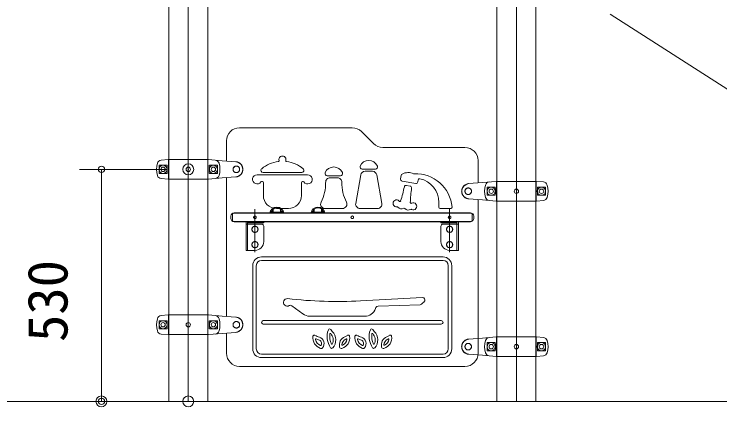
# Model space of a CAD drawing. Units: millimetres on the paper, scale 1:50. Extents: x 0 to 420, y -148 to 446.
# Drawn here: x 142.41 to 174.68, y 203.35 to 221.3 of the extents above; entities that cross this region are included whole.
import ezdxf
from ezdxf.enums import TextEntityAlignment as Align

# ---------------------------------------------------------------- set-up
doc = ezdxf.new("R2010")
doc.units = ezdxf.units.MM
doc.header["$PDMODE"] = 32
doc.header["$PDSIZE"] = 0.5
for name, pattern in [('USER1', [50.8, 31.75, -6.35, 6.35, -6.35]), ('USER2', [19.05, 12.7, -6.35]), ('USER3', [63.5, 31.75, -6.35, 6.35, -6.35, 6.35, -6.35])]:
    doc.linetypes.add(name, pattern=pattern)
doc.layers.add('LY_1', color=7, linetype='Continuous', lineweight=9)
doc.styles.add('ＭＳ ゴシック', font='')
doc.styles.get('ＭＳ ゴシック').set_extended_font_data('MS Gothic')

# ---------------------------------------------------------------- blocks, each defined once
blk = doc.blocks.new('-000-_DOTSMALL')
at = {"color": 7, "linetype": 'Continuous', "lineweight": 9}
blk.add_circle((0, 0), 0.0625, dxfattribs=at)
blk.add_circle((0, 0), 0.0625, dxfattribs=at)

msp = doc.modelspace()

# ---------------------------------------------------------------- linework, layer by layer
at = {"layer": 'LY_1', "linetype": 'USER1', "lineweight": 18}
for p, q in [((150.371, 203.605), (150.371, 243.605)), ((165.371, 203.605), (165.371, 243.605)), ((153.421, 210.424), (153.421, 212.382)), ((162.321, 210.424), (162.321, 212.382))]:
    msp.add_line(p, q, dxfattribs=at)
at = {"layer": 'LY_1'}
for p, q in [((149.481, 203.605), (149.481, 243.185)), ((151.261, 203.605), (151.261, 243.185)), ((164.481, 203.605), (164.481, 243.185)), ((166.261, 203.605), (166.261, 243.185)), ((169.659, 221.29), (189.173, 208.818)), ((152.721, 216.105), (157.871, 216.105)), ((158.295, 215.929), (158.843, 215.38)), ((152.121, 214.585), (152.121, 215.505)), ((159.268, 215.205), (163.021, 215.205)), ((149.451, 214.655), (149.135, 214.627)), ((149.451, 214.655), (151.291, 214.655)), ((151.291, 214.655), (151.921, 214.599)), ((151.921, 214.599), (152.551, 214.553)), ((163.621, 213.585), (163.621, 214.605)), ((155.831, 213.958), (153.521, 213.958)), ((155.56, 214.058), (153.792, 214.058)), ((157.325, 213.915), (156.725, 213.915)), ((158.257, 213.949), (158.028, 212.649)), ((158.925, 214.215), (158.325, 214.215)), ((158.795, 214.115), (158.454, 214.115)), ((158.992, 213.949), (159.222, 212.649)), ((160.079, 213.767), (160.108, 213.931)), ((149.451, 213.755), (149.135, 213.782)), ((149.451, 213.755), (151.291, 213.755)), ((151.291, 213.755), (151.921, 213.81)), ((151.921, 213.81), (152.551, 213.856)), ((152.121, 207.485), (152.121, 213.824)), ((153.805, 213.015), (153.805, 213.595)), ((155.548, 213.015), (155.548, 213.595)), ((157.195, 213.815), (156.854, 213.815)), ((160.145, 213.672), (160.772, 213.561)), ((160.867, 213.628), (160.885, 213.729)), ((163.821, 213.599), (163.19, 213.553)), ((164.451, 213.655), (163.821, 213.599)), ((166.291, 213.655), (164.45, 213.655)), ((166.291, 213.655), (166.606, 213.627)), ((160.345, 213.474), (160.516, 213.444)), ((161.825, 212.475), (161.825, 212.696)), ((163.821, 212.81), (163.19, 212.856)), ((163.621, 205.805), (163.621, 212.824)), ((164.451, 212.755), (163.821, 212.81)), ((166.291, 212.755), (164.45, 212.755)), ((166.291, 212.755), (166.606, 212.782)), ((154.175, 212.205), (154.175, 212.301)), ((154.215, 212.255), (154.215, 212.41)), ((154.251, 212.255), (154.251, 212.393)), ((154.948, 212.415), (154.405, 212.415)), ((154.591, 212.255), (154.591, 212.393)), ((154.627, 212.255), (154.627, 212.41)), ((154.667, 212.205), (154.667, 212.301)), ((156.055, 212.205), (156.055, 212.301)), ((156.095, 212.255), (156.095, 212.41)), ((156.131, 212.255), (156.131, 212.393)), ((156.471, 212.255), (156.471, 212.393)), ((156.507, 212.255), (156.507, 212.41)), ((156.547, 212.205), (156.547, 212.301)), ((157.425, 212.415), (156.625, 212.415)), ((159.025, 212.415), (158.225, 212.415)), ((161.885, 212.415), (162.37, 212.415)), ((152.321, 211.967), (152.321, 212.063)), ((152.391, 212.145), (152.391, 211.885)), ((152.451, 212.205), (157.871, 212.205)), ((152.473, 212.215), (163.269, 212.215)), ((154.627, 212.255), (154.215, 212.255)), ((154.338, 212.205), (154.338, 212.255)), ((154.504, 212.205), (154.504, 212.255)), ((156.507, 212.255), (156.095, 212.255)), ((156.218, 212.205), (156.218, 212.255)), ((156.384, 212.205), (156.384, 212.255)), ((163.291, 212.205), (157.871, 212.205)), ((163.351, 212.145), (163.351, 211.885)), ((163.421, 211.967), (163.421, 212.063)), ((152.451, 211.825), (157.871, 211.825)), ((152.473, 211.815), (163.269, 211.815)), ((153.021, 210.505), (153.021, 211.825)), ((153.085, 211.761), (153.821, 211.761)), ((153.085, 210.505), (153.085, 211.761)), ((153.085, 211.705), (153.721, 211.705)), ((153.821, 211.761), (153.821, 211.825)), ((163.291, 211.825), (157.871, 211.825)), ((161.921, 211.761), (161.921, 211.825)), ((162.657, 211.761), (161.921, 211.761)), ((162.657, 211.705), (162.021, 211.705)), ((162.657, 210.505), (162.657, 211.761)), ((162.721, 210.505), (162.721, 211.825)), ((153.821, 210.905), (153.821, 211.605)), ((161.921, 210.905), (161.921, 211.605)), ((153.021, 210.505), (153.421, 210.505)), ((162.721, 210.505), (162.321, 210.505)), ((153.721, 210.205), (162.021, 210.205)), ((153.721, 210.045), (162.021, 210.045)), ((153.321, 206.005), (153.321, 209.805)), ((153.481, 206.005), (153.481, 209.805)), ((162.261, 206.005), (162.261, 209.805)), ((162.421, 206.005), (162.421, 209.805)), ((161.076, 208.357), (158.246, 208.2)), ((155.614, 207.599), (155.107, 207.975)), ((158.952, 207.887), (158.935, 207.841)), ((160.968, 208.022), (159.051, 207.958)), ((149.451, 207.555), (149.135, 207.527)), ((149.451, 207.555), (151.291, 207.555)), ((151.291, 207.555), (151.921, 207.499)), ((151.921, 207.499), (152.551, 207.453)), ((155.931, 207.495), (158.436, 207.495)), ((153.801, 207.295), (161.941, 207.295)), ((153.801, 207.135), (161.941, 207.135)), ((149.451, 206.655), (149.135, 206.682)), ((149.451, 206.655), (151.291, 206.655)), ((151.291, 206.655), (151.921, 206.71)), ((151.921, 206.71), (152.551, 206.756)), ((152.121, 205.805), (152.121, 206.724)), ((163.821, 206.499), (163.19, 206.453)), ((164.451, 206.555), (163.821, 206.499)), ((166.291, 206.555), (164.45, 206.555)), ((166.291, 206.555), (166.606, 206.527)), ((153.721, 205.765), (162.021, 205.765)), ((153.721, 205.605), (162.021, 205.605)), ((163.821, 205.71), (163.19, 205.756)), ((164.451, 205.655), (163.821, 205.71)), ((166.291, 205.655), (164.45, 205.655)), ((166.291, 205.655), (166.606, 205.682)), ((163.021, 205.205), (152.721, 205.205)), ((206.94, 203.605), (118.573, 203.605))]:
    msp.add_line(p, q, dxfattribs=at)
at = {"layer": 'LY_1', "linetype": 'USER2', "lineweight": 18}
for p, q in [((149.471, 214.635), (149.471, 213.775)), ((151.271, 214.635), (151.271, 213.775)), ((151.921, 214.599), (152.551, 214.553)), ((151.921, 213.81), (152.551, 213.856)), ((163.821, 213.599), (163.19, 213.553)), ((164.471, 213.635), (164.471, 212.775)), ((166.271, 213.635), (166.271, 212.775)), ((163.821, 212.81), (163.19, 212.856)), ((153.085, 211.705), (153.021, 211.705)), ((153.085, 211.761), (153.085, 211.825)), ((162.657, 211.761), (162.657, 211.825)), ((162.657, 211.705), (162.721, 211.705)), ((149.471, 207.535), (149.471, 206.675)), ((151.271, 207.535), (151.271, 206.675)), ((151.921, 207.499), (152.551, 207.453)), ((151.921, 206.71), (152.551, 206.756)), ((163.821, 206.499), (163.19, 206.453)), ((164.471, 206.535), (164.471, 205.675)), ((166.271, 206.535), (166.271, 205.675)), ((163.821, 205.71), (163.19, 205.756))]:
    msp.add_line(p, q, dxfattribs=at)
at = {"layer": 'LY_1', "lineweight": 18}
for p, q in [((149.036, 214.02), (149.036, 214.389)), ((149.405, 214.389), (149.036, 214.389)), ((151.336, 214.389), (151.705, 214.389)), ((151.705, 214.02), (151.705, 214.389)), ((149.371, 214.205), (145.404, 214.205)), ((146.404, 214.205), (146.404, 203.605)), ((149.405, 214.02), (149.036, 214.02)), ((151.336, 214.02), (151.705, 214.02)), ((164.036, 213.02), (164.036, 213.389)), ((164.405, 213.389), (164.036, 213.389)), ((166.336, 213.389), (166.705, 213.389)), ((166.705, 213.02), (166.705, 213.389)), ((164.405, 213.02), (164.036, 213.02)), ((166.336, 213.02), (166.705, 213.02)), ((149.036, 206.92), (149.036, 207.289)), ((149.405, 207.289), (149.036, 207.289)), ((151.336, 207.289), (151.705, 207.289)), ((151.705, 206.92), (151.705, 207.289)), ((149.405, 206.92), (149.036, 206.92)), ((151.336, 206.92), (151.705, 206.92)), ((164.036, 205.92), (164.036, 206.289)), ((164.405, 206.289), (164.036, 206.289)), ((166.336, 206.289), (166.705, 206.289)), ((166.705, 205.92), (166.705, 206.289)), ((164.405, 205.92), (164.036, 205.92)), ((166.336, 205.92), (166.705, 205.92))]:
    msp.add_line(p, q, dxfattribs=at)
at = {"layer": 'LY_1', "linetype": 'USER3', "lineweight": 18}
for p, q in [((152.391, 212.145), (152.391, 211.885)), ((152.451, 212.205), (157.871, 212.205)), ((163.291, 212.205), (157.871, 212.205)), ((163.351, 212.145), (163.351, 211.885)), ((152.451, 211.825), (157.871, 211.825)), ((163.291, 211.825), (157.871, 211.825))]:
    msp.add_line(p, q, dxfattribs=at)
at = {"layer": 'LY_1', "lineweight": 18}
for centre, radius in [((149.221, 214.205), 0.185), ((149.221, 214.205), 0.1), ((150.371, 214.205), 0.1), ((151.521, 214.205), 0.185), ((151.521, 214.205), 0.1), ((164.221, 213.205), 0.185), ((164.221, 213.205), 0.1), ((165.371, 213.205), 0.1), ((166.521, 213.205), 0.185), ((166.521, 213.205), 0.1), ((149.221, 207.105), 0.185), ((149.221, 207.105), 0.1), ((150.371, 207.105), 0.1), ((151.521, 207.105), 0.185), ((151.521, 207.105), 0.1), ((164.221, 206.105), 0.185), ((164.221, 206.105), 0.1), ((165.371, 206.105), 0.1), ((166.521, 206.105), 0.185), ((166.521, 206.105), 0.1)]:
    msp.add_circle(centre, radius, dxfattribs=at)
at = {"layer": 'LY_1', "linetype": 'USER2', "lineweight": 18}
for centre, radius in [((152.571, 214.205), 0.15), ((163.171, 213.205), 0.15), ((153.421, 212.015), 0.06), ((157.871, 212.015), 0.06), ((162.321, 212.015), 0.06), ((153.421, 211.465), 0.14), ((162.321, 211.465), 0.14), ((153.421, 210.765), 0.14), ((162.321, 210.765), 0.14), ((152.571, 207.105), 0.15), ((163.171, 206.105), 0.15)]:
    msp.add_circle(centre, radius, dxfattribs=at)
at = {"layer": 'LY_1'}
for centre, radius in [((152.571, 214.205), 0.15), ((163.171, 213.205), 0.15), ((153.421, 211.465), 0.14), ((162.321, 211.465), 0.14), ((153.421, 210.765), 0.14), ((162.321, 210.765), 0.14), ((152.571, 207.105), 0.15), ((163.171, 206.105), 0.15)]:
    msp.add_circle(centre, radius, dxfattribs=at)
for centre, radius, start, end in [((152.721, 215.505), 0.6, 90, 180), ((157.871, 215.505), 0.6, 45, 90), ((159.268, 215.805), 0.6, 225, 270), ((163.021, 214.605), 0.6, 0, 90), ((149.152, 214.428), 0.2, 95, 163.8038), ((151.589, 214.428), 0.2, 16.1962, 85), ((154.676, 213.077), 1.497, 97.2173, 129.2685), ((154.483, 214.602), 0.04, 277.2173, 15.1224), ((154.676, 214.654), 0.16, 344.8776, 195.1224), ((154.869, 214.602), 0.04, 164.8776, 262.7827), ((154.676, 213.077), 1.497, 50.7315, 82.7827), ((158.625, 214.19), 0.425, 22.6199, 157.3801), ((149.921, 214.205), 1, 163.8038, 196.1962), ((150.821, 214.205), 1, 343.8037, 16.1962), ((152.517, 214.205), 0.35, 274.2104, 85.7896), ((153.792, 214.158), 0.1, 129.2685, 270), ((155.56, 214.158), 0.1, 270, 50.7315), ((157.025, 213.89), 0.425, 22.6199, 157.3801), ((158.325, 214.315), 0.1, 157.3801, 270), ((158.925, 214.315), 0.1, 270, 22.6199), ((149.152, 213.981), 0.2, 196.1962, 265), ((151.589, 213.981), 0.2, 275, 343.8037), ((153.521, 213.748), 0.211, 90, 325.7376), ((155.831, 213.748), 0.211, 214.2624, 90), ((156.725, 214.015), 0.1, 157.3801, 270), ((157.325, 214.015), 0.1, 270, 22.6199), ((158.454, 213.915), 0.2, 90, 170), ((158.795, 213.915), 0.2, 10, 90), ((160.189, 213.917), 0.082, 117.872, 170), ((160.431, 213.459), 0.6, 65.7957, 117.872), ((160.701, 214.061), 0.06, 245.7957, 272.3453), ((160.772, 212.338), 1.664, 4.8907, 92.3453), ((153.745, 213.595), 0.06, 0, 145.7376), ((155.608, 213.595), 0.06, 34.2624, 180), ((154.696, 213.583), 1.958, 333.3383, 0.8405), ((156.854, 213.615), 0.2, 90, 180.8405), ((157.195, 213.615), 0.2, 359.1595, 90), ((159.353, 213.583), 1.958, 179.1595, 206.6617), ((160.16, 213.752), 0.082, 170, 260), ((160.786, 213.642), 0.082, 260, 350), ((160.944, 213.719), 0.06, 77.519, 170), ((160.717, 212.696), 1.107, 0, 77.519), ((164.152, 213.428), 0.2, 95, 163.8038), ((166.589, 213.428), 0.2, 16.1962, 85), ((155.341, 214.356), 5, 341.4849, 349.0755), ((160.331, 213.393), 0.082, 80, 169.0755), ((160.502, 213.363), 0.082, 350.9245, 80), ((165.52, 212.561), 5, 170.9245, 178.5151), ((163.224, 213.205), 0.35, 94.2104, 265.7896), ((164.921, 213.205), 1, 163.8038, 196.1962), ((165.821, 213.205), 1, 343.8037, 16.1962), ((154.405, 213.015), 0.6, 180, 270), ((154.948, 213.015), 0.6, 270, 0), ((156.625, 212.615), 0.2, 153.3383, 270), ((157.425, 212.615), 0.2, 270, 26.6617), ((158.225, 212.615), 0.2, 170, 270), ((159.025, 212.615), 0.2, 270, 10), ((159.893, 212.651), 0.16, 40.5228, 279.7956), ((160.045, 212.781), 0.04, 220.5228, 341.4849), ((160.562, 212.69), 0.04, 178.5151, 299.4772), ((160.66, 212.516), 0.16, 240.2044, 119.4772), ((164.152, 212.981), 0.2, 196.1962, 265), ((166.589, 212.981), 0.2, 275, 343.8037), ((154.421, 212.162), 0.323, 7.6281, 172.3718), ((154.421, 212.162), 0.283, 150.4234, 171.2853), ((154.421, 212.162), 0.287, 53.6562, 126.3438), ((154.421, 212.162), 0.283, 8.7147, 29.5766), ((156.301, 212.162), 0.323, 7.6281, 172.3718), ((156.301, 212.162), 0.283, 150.4234, 171.2853), ((156.301, 212.162), 0.287, 53.6562, 126.3438), ((156.301, 212.162), 0.283, 8.7147, 29.5766), ((159.927, 212.454), 0.04, 37.5147, 99.7956), ((160.117, 212.6), 0.2, 217.5146, 301.8103), ((160.243, 212.396), 0.04, 38.1897, 121.8103), ((160.432, 212.545), 0.2, 218.1897, 302.4853), ((160.561, 212.342), 0.04, 60.2044, 122.4853), ((161.885, 212.475), 0.06, 180, 270), ((162.37, 212.475), 0.06, 270, 4.8907), ((152.473, 212.063), 0.152, 90, 180), ((152.451, 212.145), 0.06, 90, 180), ((163.269, 212.063), 0.152, 0, 90), ((163.291, 212.145), 0.06, 0, 90), ((152.473, 211.967), 0.152, 180, 270), ((152.451, 211.885), 0.06, 180, 270), ((153.721, 211.605), 0.1, 0, 90), ((162.021, 211.605), 0.1, 90, 180), ((163.269, 211.967), 0.152, 270, 0), ((163.291, 211.885), 0.06, 270, 0), ((153.421, 210.905), 0.4, 270, 0), ((162.321, 210.905), 0.4, 180, 270), ((153.721, 209.805), 0.4, 90, 180), ((153.721, 209.805), 0.24, 90, 180), ((162.021, 209.805), 0.4, 0, 90), ((162.021, 209.805), 0.24, 0, 90), ((154.895, 208.128), 0.173, 83.3958, 301.4065), ((157.166, 227.736), 19.566, 263.3958, 273.1666), ((160.352, 208.865), 1.065, 309.8055, 319.771), ((161.082, 208.248), 0.109, 319.771, 93.1666), ((155.042, 207.887), 0.109, 53.4469, 121.4065), ((158.436, 208.027), 0.532, 270, 339.5824), ((159.054, 207.849), 0.109, 93.978, 159.5824), ((160.964, 208.131), 0.109, 271.8867, 309.8055), ((149.152, 207.328), 0.2, 95, 163.8038), ((151.589, 207.328), 0.2, 16.1962, 85), ((155.931, 208.027), 0.532, 233.4469, 270), ((149.921, 207.105), 1, 163.8038, 196.1962), ((150.821, 207.105), 1, 343.8037, 16.1962), ((152.517, 207.105), 0.35, 274.2104, 85.7896), ((153.801, 207.215), 0.08, 90, 270), ((161.941, 207.215), 0.08, 270, 90), ((149.152, 206.881), 0.2, 196.1962, 265), ((151.589, 206.881), 0.2, 275, 343.8037), ((157.62, 206.563), 0.9, 159.5223, 214.6239), ((156.835, 206.856), 0.062, 32.7624, 159.5223), ((157.392, 207.214), 0.6, 212.7624, 223.7395), ((159.54, 206.563), 0.9, 159.5223, 214.6239), ((158.755, 206.856), 0.062, 32.7624, 159.5223), ((159.312, 207.214), 0.6, 212.7624, 223.7395), ((156.567, 206.507), 0.5, 171.8182, 253.4646), ((156.134, 206.57), 0.062, 58.9683, 171.8182), ((156.63, 207.394), 0.9, 238.9683, 253.0887), ((156.281, 206.246), 0.3, 320.2971, 73.0887), ((157.62, 206.563), 0.78, 170.5225, 205.5521), ((156.87, 206.688), 0.02, 41.0333, 170.5225), ((156.554, 206.412), 0.44, 335.0414, 41.0333), ((156.554, 206.412), 0.56, 319.1773, 43.7395), ((157.68, 206.189), 0.4, 112.0685, 195.0573), ((157.254, 206.507), 0.5, 286.5355, 8.1818), ((157.191, 207.394), 0.9, 292.0685, 301.0317), ((157.687, 206.57), 0.062, 8.1818, 121.0317), ((158.487, 206.507), 0.5, 171.8182, 253.4646), ((158.054, 206.57), 0.062, 58.9683, 171.8182), ((158.55, 207.394), 0.9, 238.9683, 253.0887), ((158.201, 206.246), 0.3, 320.2971, 73.0887), ((159.54, 206.563), 0.78, 170.5225, 205.5521), ((158.79, 206.688), 0.02, 41.0333, 170.5225), ((158.474, 206.412), 0.44, 335.0414, 41.0333), ((158.474, 206.412), 0.56, 319.1773, 43.7395), ((159.6, 206.189), 0.4, 112.0685, 195.0573), ((159.174, 206.507), 0.5, 286.5355, 8.1818), ((159.111, 207.394), 0.9, 292.0685, 301.0317), ((159.607, 206.57), 0.062, 8.1818, 121.0317), ((164.152, 206.328), 0.2, 95, 163.8038), ((166.589, 206.328), 0.2, 16.1962, 85), ((156.214, 206.441), 0.02, 66.4099, 190.6344), ((156.567, 206.507), 0.38, 190.6344, 246.6965), ((156.63, 207.394), 1.02, 246.4099, 253.0887), ((156.281, 206.246), 0.18, 334.3821, 73.0887), ((156.934, 206.235), 0.02, 205.5521, 335.0414), ((157.68, 206.189), 0.28, 112.0685, 180.2897), ((157.42, 206.188), 0.02, 180.2897, 297.4681), ((157.254, 206.507), 0.38, 297.4681, 349.3656), ((157.191, 207.394), 1.02, 292.0685, 293.5901), ((157.607, 206.441), 0.02, 349.3656, 113.5901), ((158.134, 206.441), 0.02, 66.4099, 190.6344), ((158.487, 206.507), 0.38, 190.6344, 246.6965), ((158.55, 207.394), 1.02, 246.4099, 253.0887), ((158.201, 206.246), 0.18, 334.3821, 73.0887), ((158.854, 206.235), 0.02, 205.5521, 335.0414), ((159.6, 206.189), 0.28, 112.0685, 180.2897), ((159.34, 206.188), 0.02, 180.2897, 297.4681), ((159.174, 206.507), 0.38, 297.4681, 349.3656), ((159.111, 207.394), 1.02, 292.0685, 293.5901), ((159.527, 206.441), 0.02, 349.3656, 113.5901), ((163.224, 206.105), 0.35, 94.2104, 265.7896), ((164.921, 206.105), 1, 163.8038, 196.1962), ((165.821, 206.105), 1, 343.8037, 16.1962), ((153.721, 206.005), 0.4, 180, 270), ((153.721, 206.005), 0.24, 180, 270), ((156.425, 206.177), 0.02, 246.6965, 334.3821), ((156.449, 206.107), 0.082, 253.4646, 320.2971), ((156.931, 206.087), 0.062, 214.6239, 319.1773), ((157.373, 206.107), 0.082, 195.0573, 286.5355), ((158.345, 206.177), 0.02, 246.6965, 334.3821), ((158.369, 206.107), 0.082, 253.4646, 320.2971), ((158.851, 206.087), 0.062, 214.6239, 319.1773), ((159.293, 206.107), 0.082, 195.0573, 286.5355), ((162.021, 206.005), 0.24, 270, 0), ((162.021, 206.005), 0.4, 270, 0), ((152.721, 205.805), 0.6, 180, 270), ((163.021, 205.805), 0.6, 270, 0), ((164.152, 205.881), 0.2, 196.1962, 265), ((166.589, 205.881), 0.2, 275, 343.8037)]:
    msp.add_arc(centre, radius, start, end, dxfattribs=at)
at = {"layer": 'LY_1', "linetype": 'USER2', "lineweight": 18}
for centre, radius, start, end in [((151.291, 214.635), 0.02, 88.0111, 180), ((152.521, 214.205), 0.35, 275, 85), ((151.291, 213.775), 0.02, 180, 270), ((164.451, 213.635), 0.02, 0, 91.9889), ((163.22, 213.205), 0.35, 95, 265), ((164.451, 212.775), 0.02, 270, 0), ((151.291, 207.535), 0.02, 88.0111, 180), ((152.521, 207.105), 0.35, 275, 85), ((151.291, 206.675), 0.02, 180, 270), ((164.451, 206.535), 0.02, 0, 91.9889), ((163.22, 206.105), 0.35, 95, 265), ((164.451, 205.675), 0.02, 270, 0)]:
    msp.add_arc(centre, radius, start, end, dxfattribs=at)
at = {"layer": 'LY_1', "lineweight": 18}
for centre, start, end in [((146.845, 214.205), 355.8705, 4.1295), ((153.896, 214.205), 175.8705, 184.1295), ((161.845, 213.205), 355.8705, 4.1295), ((168.896, 213.205), 175.8705, 184.1295), ((146.845, 207.105), 355.8705, 4.1295), ((153.896, 207.105), 175.8705, 184.1295), ((161.845, 206.105), 355.8705, 4.1295), ((168.896, 206.105), 175.8705, 184.1295)]:
    msp.add_arc(centre, 2.567, start, end, dxfattribs=at)
at = {"layer": 'LY_1', "linetype": 'USER3', "lineweight": 18}
for centre, start, end in [((152.451, 212.145), 90, 180), ((163.291, 212.145), 0, 90), ((152.451, 211.885), 180, 270), ((163.291, 211.885), 270, 0)]:
    msp.add_arc(centre, 0.06, start, end, dxfattribs=at)
at = {"layer": 'LY_1'}
for p in [(150.371, 214.205), (146.404, 203.605), (150.371, 203.605)]:
    msp.add_point(p, dxfattribs=at)

# ---------------------------------------------------------------- block references
at = {"layer": 'LY_1', "xscale": 2.32, "yscale": 2.32}
for p, rotation in [((146.404, 214.205), 90), ((146.404, 203.605), 270)]:
    msp.add_blockref('-000-_DOTSMALL', p, dxfattribs=dict(at, rotation=rotation))

# ---------------------------------------------------------------- texts
at = {"layer": 'LY_1', "style": 'ＭＳ ゴシック'}
msp.add_text('530', height=1.833, rotation=90, dxfattribs=at).set_placement((145.404, 206.32), align=Align.BOTTOM_LEFT)

doc.saveas('drawing.dxf')
